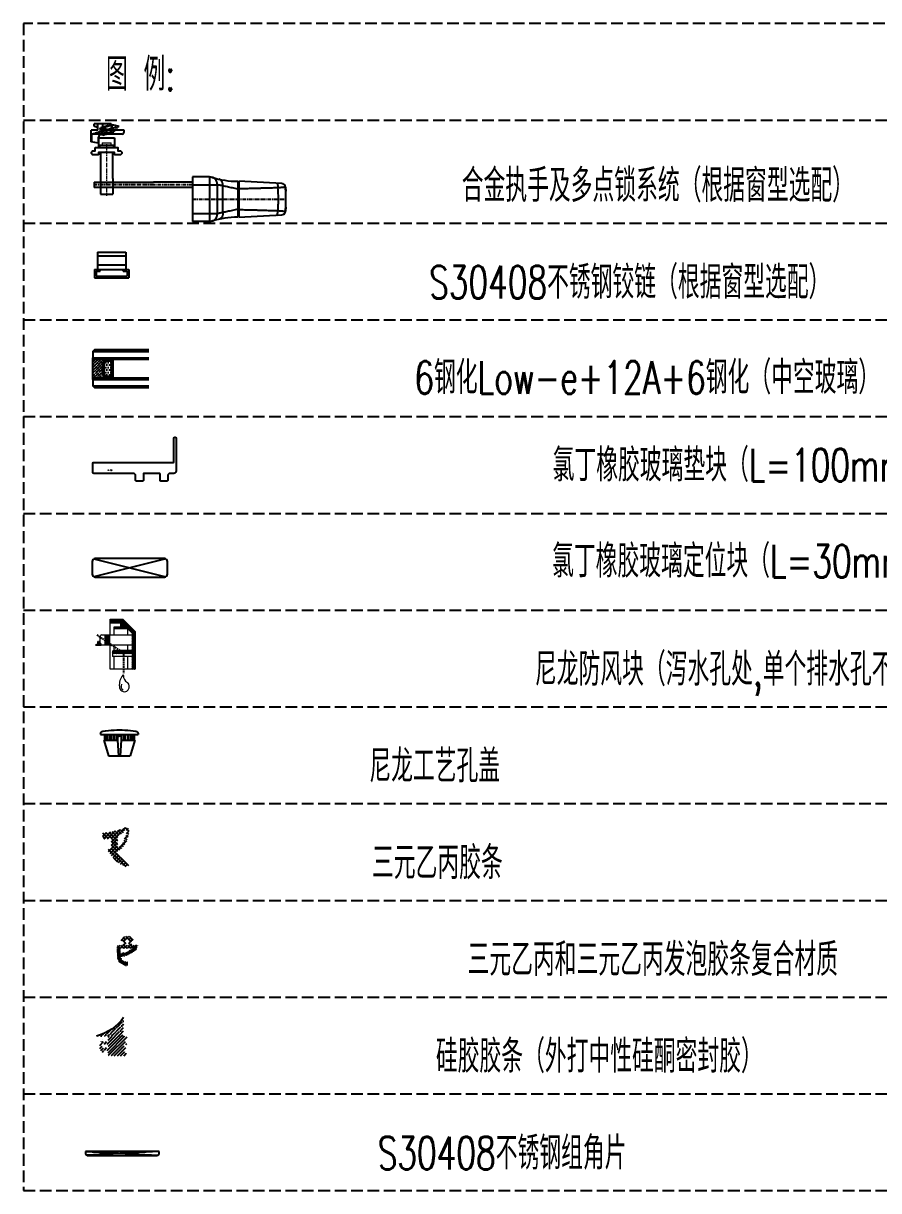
# Model space of a CAD drawing. Extents: x -202236 to 1002404, y -663931 to 1550022.
# Drawn here: x 22744 to 23292, y -356578 to -355830 of the extents above; entities that cross this region are included whole.
import ezdxf
from ezdxf.enums import TextEntityAlignment as Align

# ---------------------------------------------------------------- set-up
doc = ezdxf.new("R2010")
doc.units = 0
for name, pattern in [('CENTER', [2, 1.25, -0.25, 0.25, -0.25]), ('CENTERX2', [4, 2.5, -0.5, 0.5, -0.5]), ('DASHED', [0.75, 0.5, -0.25]), ('ZN-DASH', [0.35, 0.25, -0.1])]:
    doc.linetypes.add(name, pattern=pattern)
for name, color, linetype in [('!ZN1-填充-8', 8, 'Continuous'), ('!ZN1-文字-7', 7, 'Continuous'), ('!ZN3-玻璃幕墙-4', 4, 'Continuous'), ('!ZN4-辅助材料-1', 1, 'Continuous'), ('!ZN4-配件-11', 11, 'Continuous'), ('!ZN5-铝材断面-6', 6, 'Continuous'), ('!ZN6-虚线-8', 8, 'ZN-DASH'), ('00-识别图层', 40, 'Continuous'), ('4玻璃幕墙', 4, 'Continuous')]:
    doc.layers.add(name, color=color, linetype=linetype)
doc.styles.add('ZN-字体1', font='romans.shx', dxfattribs={"width": 0.7, "bigfont": 'chinese.shx'})
doc.styles.add('ZNTextStyle', font='ROMANS.shx', dxfattribs={"width": 0.7, "bigfont": 'CHINESE.shx'})
doc.styles.add('ZY-STYLE', font='ROMANS.shx', dxfattribs={"width": 0.7, "bigfont": 'CHINESE.shx'})
pattern_1 = [(0, (-4935.80639333715, 41.82189671577112), (0, 0.5), [0.25, -0.25]), (0, (-4935.55639333715, 42.07189671577112), (0, 0.5), [0.25, -0.25])]

# ---------------------------------------------------------------- blocks, each defined once
blk = doc.blocks.new('65-5mm室内胶条')
at = {"layer": '!ZN1-填充-8'}
h = blk.add_hatch(dxfattribs=at)
h.set_pattern_fill('ANSI37', color=256, scale=0.5000000000000001)
h.set_pattern_definition([(45, (-6393.475673027748, -1761.449987596717), (-0.5612660075668222, 0.5612660075668222), []), (135, (-6393.475673027748, -1761.449987596717), (-0.5612660075668222, -0.5612660075668221), [])])
edge = h.paths.add_edge_path(flags=16)
edge.add_arc((5.081628450712742, 3.307962533963973), 8.362282285832832, 224.0734559405395, 262.2377061684603, ccw=False)
edge.add_arc((-0.7107071640512004, -2.300000000005639), 0.2999999999998539, 90.00000000026063, 224.0734559405696, ccw=False)
edge.add_line((-0.7107071640530194, -2.000000000005684), (1.868625860803149, -1.999999999991815))
edge.add_arc((1.868625860806787, -2.999999999992497), 1.000000000000682, 26.839614427978177, 90.0000000003127, ccw=False)
edge.add_arc((7.388006326327741, -0.207168792415132), 5.18574707510604, 206.8396144279639, 230.0942578470003)
edge.add_arc((4.006214457553142, -4.581360880791181), 0.3999999999999392, -97.76229383150809, 82.09713512201643, ccw=False)
edge = h.paths.add_edge_path()
edge.add_arc((-2.14191207033582, -3.410605131648481e-12), 1.000000000000799, 90.00000000002606, 129.9675299521689)
edge.add_line((-2.784265452361069, 0.7664085937658456), (-4.792638039540179, -0.9168774944009783))
edge.add_arc((0.6673657076753443, -7.43135054142931), 8.500000000004242, 129.9675299521913, 163.0449318560399)
edge.add_arc((-6.994249388379103, -5.095528073656169), 0.4902301855189526, 163.0449318560678, 340.9663611710488)
edge.add_arc((3.33857921894014, -12.88030436248778), 12.47173532200544, 122.4694199432594, 142.3110458517866, ccw=False)
edge.add_arc((-2.875809185065009, -2.357200582159521), 0.4810561402983159, -4.960003276304974, 180.1159940275152, ccw=False)
edge.add_arc((4.464174182849092, 3.367740457680156), 8.962282285832043, 220.0474962564144, 270.6383036473541)
edge.add_arc((4.556218236946734, -4.894029114444493), 0.699999999999617, 270.6383036472972, 381.6685541074518)
edge.add_arc((30.45574125796338, 5.396180866512168), 27.16886639546712, 186.0664685548143, 201.6685541074213, ccw=False)
edge.add_arc((3.143389060129266, 2.50360017474577), 0.2963999999833504, 4.124246134805743, 90.00000000281294)
edge.add_line((3.143389060114714, 2.800000174729121), (1.875149859022713, 2.675008348054689))
edge.add_arc((1.924189969104191, 2.17741909213828), 0.5000000000004066, 95.62863170721909, 189.9999944518486)
edge.add_line((1.431786084191117, 2.090595050985939), (1.738330477008276, 0.3520944246947693))
edge.add_arc((1.442888146060795, 0.3000000000024556), 0.2999999999995062, -90.00000000008691, 9.999994452049918, ccw=False)
edge.add_line((1.442888146060795, 2.955857780762017e-12), (-1.249999917436071, -3.637978807091713e-12))
edge.add_arc((-1.249999917450623, 0.4939999999796783), 0.4939999999833162, 192.0035920395917, 270.0000000017405, ccw=False)
edge.add_line((-1.733198392159466, 0.3912613313950715), (-1.812123027204507, 0.7624010774234193))
edge.add_arc((-2.105561445849162, 0.6999999999970896), 0.3000000000001819, 12.00538320519275, 90)
edge.add_line((-2.105561445849162, 0.9999999999972715), (-2.14191207033582, 0.9999999999972715))
blk = doc.blocks.new('65-5mm室外胶条')
at = {"layer": '!ZN1-填充-8'}
h = blk.add_hatch(dxfattribs=at)
h.set_pattern_fill('橡胶', color=256, scale=0.2)
h.set_pattern_definition([(45, (0.1699064, 0.1434314), (-0.5000000133031198, 0.5000000133031198), []), (135, (1.2830436, 0.1434314), (-0.5000000133031198, -0.5000000133031198), [0.16, -0.5471068])])
edge = h.paths.add_edge_path(flags=16)
edge.add_arc((0.2999999999774445, 1.244903771099871), 0.2999999999815373, 270.00000000256205, 360, ccw=False)
edge.add_line((0.3000000000065484, 0.9449037711206074), (-0.2999999999701686, 0.9449037711060555))
edge.add_arc((-0.2999999999701686, 1.244903771119425), 0.3000000000174623, 180.0000000001737, 269.999999988362, ccw=False)
edge.add_line((-0.5999999999876309, 1.244903771118516), (-0.6000000000167347, 2.494906576193898))
edge.add_arc((-0.3000000000283762, 2.494906576210269), 0.2999999999833562, 89.99999999704698, 180, ccw=False)
edge.add_line((-0.3000000000283762, 2.794906576193171), (0.2999999999483407, 2.794906576224093))
edge.add_arc((0.2999999999192369, 2.494906576206631), 0.3000000000174623, 0, 89.99999998853582, ccw=False)
edge.add_line((0.5999999999366992, 2.494906576206631), (0.599999999965803, 1.244903771115787))
edge = h.paths.add_edge_path()
edge.add_line((-1.080619736711014, 8.679462026698275), (-1.459290970531583, 8.113799956472349))
edge.add_arc((-1.708587638957397, 8.28068665789533), 0.2999999999999627, 216.7949909239495, 326.2004558057607, ccw=False)
edge.add_line((-1.948822760190524, 8.101000580178152), (-2.411607052195905, 8.71972987689287))
edge.add_arc((-2.571763799685868, 8.59993915841369), 0.2000000000014097, 36.79499092411503, 89.99999999986973)
edge.add_line((-2.571763799685868, 8.799939158415327), (-2.850000000002183, 8.7999391584151))
edge.add_arc((-2.850000000002183, 8.49993915841469), 0.3000000000001819, 90.00000000008686, 180)
edge.add_line((-3.150000000003274, 8.499939158415145), (-3.150000000003274, 3.100000000121554))
edge.add_arc((-2.850000000002183, 3.100000000121781), 0.3000000000004093, 180.0000000000868, 270.0000000002605)
edge.add_line((-2.850000000002183, 2.800000000121599), (-1.600000000024011, 2.800000000127739))
edge.add_arc((-1.600000000045839, 2.60000000011587), 0.2000000000118689, 6.508571459562518e-11, 89.99999999335603, ccw=False)
edge.add_line((-1.400000000034197, 2.600000000138607), (-1.399999999946886, 1.390346096985013))
edge.add_line((-1.399999999946886, 1.390346096985013), (-1.741392599866231, 1.39034609697751))
edge.add_arc((-1.685090081282397, 1.090238357734052), 0.3053434603076342, 100.6256155811006, 226.0437224401778)
edge.add_line((-1.897031798358512, 0.8704308571323054), (-0.9499977049526933, 0.1315314707389916))
edge.add_line((-0.9499977049526933, 0.1315314707389916), (0.9566865132837847, 0.1315314707899233))
edge.add_line((0.9566865132837847, 0.1315314707903781), (1.895954062249075, 0.8712675577276059))
edge.add_arc((1.695986954833643, 1.094903771154804), 0.3000000000069529, 311.8018872334709, 439.999999993456)
edge.add_line((1.748081408168218, 1.390346097058227), (1.400000000012369, 1.390346097050951))
edge.add_line((1.400000000012369, 1.390346097050951), (1.399999999968713, 2.6000000002673))
edge.add_arc((1.599999999994907, 2.60000000025093), 0.2000000000261934, 89.99999998801468, 180, ccw=False)
edge.add_line((1.600000000053114, 2.800000000277123), (2.849999999882129, 2.79999999980032))
edge.add_arc((2.849999999996726, 3.099999999800275), 0.3000000000001819, 269.9999999782005, 360)
edge.add_line((3.149999999997817, 3.09999999979982), (3.149999999997817, 8.499939158415145))
edge.add_arc((2.849999999996726, 8.49993915841469), 0.3000000000004093, 8.684186502267986e-11, 90)
edge.add_line((2.849999999996726, 8.799939158415327), (2.621763799606924, 8.7999391584151))
edge.add_arc((2.621763799606924, 8.59993915841369), 0.200000000001306, 90.00000000013027, 143.205009075885)
edge.add_line((2.46160705211696, 8.719729876893325), (1.998812562627791, 8.100986946436251))
edge.add_arc((1.758577441392845, 8.280673024153657), 0.299999999999891, 213.8066456126122, 323.2050090760505, ccw=False)
edge.add_line((1.509301459342169, 8.113755425402815), (1.129465890520805, 8.68100468578291))
edge.add_arc((0.8892307692767645, 8.501318608078236), 0.3000000000000272, 36.79499092085774, 143.2050090760157)
edge.add_line((0.6489956480418186, 8.681004685795415), (0.2731323304906255, 8.119687615039538))
edge.add_arc((0.02385634844904416, 8.286605213803341), 0.2999999999996545, 213.7995442002372, 326.1933543844008, ccw=False)
edge.add_line((-0.2254403199585795, 8.119718512354666), (-0.6001494942411227, 8.67946202672465))
edge.add_arc((-0.8403846154651546, 8.499775948994284), 0.300000000000276, 36.79499092705881, 143.2050090791423)
h = blk.add_hatch(dxfattribs=at)
h.set_pattern_fill('ANSI36', color=8, scale=0.5)
h.set_pattern_definition([(45, (-6393.575673027735, -1724.643987596787), (0.4209495056751167, 1.543481520808761), [1.984375, -0.396875, 0, -0.396875])])
edge = h.paths.add_edge_path()
edge.add_arc((18.23308460101725, -4.864716331529053), 15.57031674886069, 125.5716709505147, 165.2481607345607)
edge.add_line((3.176000285971895, -0.9000000000060027), (3.149999999998727, 7.799999999978809))
edge.add_line((3.149999999997817, 7.799999999978809), (9.175506342883637, 7.799999999981992))
at = {"layer": '!ZN4-辅助材料-1'}
blk.add_arc((18.23308460101362, -4.864716331528143), 15.57031674885836, 125.5716709504993, 165.2481607345746, dxfattribs=at)
blk = doc.blocks.new('65-垫块01')
at = {"layer": '!ZN4-辅助材料-1', "ltscale": 30}
blk.add_lwpolyline([(53.3226497308533, -2.499999999989313, -0.4142135623716743), (51.8226497308533, -3.999999999982037), (49.4688458693181, -3.999999999982037, 0.414213562373095), (47.9688458693181, -5.499999999982037), (47.96884586931992, -8.49999999998272, -0.4142135623732282), (47.46884586931992, -8.999999999982947), (43.4688458693181, -8.999999999982947, -0.414213562373095), (42.9688458693181, -8.499999999982947), (42.9688458693181, -4.499999999982037, 0.414213562373095), (42.4688458693181, -3.999999999982265), (32.81412318917864, -3.999999999982037, 0.414213562373095), (32.31412318917864, -4.499999999982037), (32.31412318917864, -8.499999999982947, -0.414213562373095), (31.81412318917864, -8.999999999982947), (27.81412318917683, -8.999999999982947, -0.4142135623732282), (27.31412318917683, -8.49999999998272), (27.31412318917864, -5.499999999982037, 0.414213562373095), (25.81412318917864, -3.999999999982265), (0.5000000000009095, -3.999999999982037, -0.414213562373095), (9.094947017729282e-13, -3.499999999982037), (9.094947017729282e-13, 2.500000000018872, -0.414213562373095), (0.5000000000009095, 3.000000000018872), (51.42264973088186, 3.000000000018872, 0.4142135623726413), (51.92264973088186, 3.50000000001819), (51.92264973090369, 18.52627874166706, -0.4142135623717631), (52.52264973090405, 19.12627874166469), (52.72264973089841, 19.12627874166469, -0.4142135623746488), (53.32264973089787, 18.5262787416616)], format="xyb", close=True, dxfattribs=at)
at = {"layer": 'Defpoints', "color": 3, "ltscale": 10, "style": 'ZY-STYLE', "text_generation_flag": 4, "width": 0.7000000000008825}
blk.add_text('65-垫块01', height=0.5000000000000001, rotation=180, dxfattribs=at).set_placement((12.23200225749133, -2.214199750864509))
blk = doc.blocks.new('*U186')
at = {"layer": '!ZN1-填充-8'}
h = blk.add_hatch(dxfattribs=at)
h.set_pattern_fill('ANSI36', color=256, scale=0.4, angle=180, style=0)
h.set_pattern_definition([(225, (2798.916650913547, 1209.58924431187), (-0.6735192090801873, -2.469570433294018), [3.175, -0.635, 0, -0.635])])
h.paths.add_polyline_path([(1.029468876367901e-06, 5.00000102652325), (1.029468876367901e-06, 19.00000102652371), (1.000001029469331, 18.00000102652325), (8.000001029467967, 18.00000102652325), (8.000001029467967, 17.75000102652325), (6.000001029467968, 15.75000102652325), (6.000001029467968, 8.250001026523705), (8.000001029467967, 6.250001026523705), (8.000001029467967, 6.000001026523705), (1.000001029469331, 6.000001026523705)])
h = blk.add_hatch(dxfattribs=at)
h.set_pattern_fill('DOTS', color=8, angle=-1.272221872585407e-14, style=0)
h.set_pattern_definition([(0, (0, 0), (0.7937500000000003, 1.5875), [0, -1.5875])])
h.paths.add_polyline_path([(7.000002463928468, 15.33578673215879), (7.000002463928468, 8.664213388665985), (8.414218516944402, 7.24999733565005), (11.80000246392865, 7.24999733565005), (11.80000246392865, 16.74999733565005), (8.41421306741995, 16.74999733565005)])
for points in [[(12.75000205893684, 17.99999999999977), (8.000002058936843, 17.99999999999977), (8.000002058936843, 17.74999999999977), (12.75000205893684, 17.74999999999977)], [(12.75000205893684, 6.249999999999773), (8.000002058936843, 6.249999999999773), (8.000002058936843, 5.999999999999773), (12.75000205893684, 5.999999999999773)]]:
    blk.add_hatch(color=256, dxfattribs=at).paths.add_polyline_path(points)
for p, q in [((2.058937752735801e-06, 22.99999999999977), (35.85148262308886, 22.99999999999932)), ((1.029468876367901e-06, 19.00000102946865), (35.85148159361998, 19.0000010294682)), ((1.029468876367901e-06, 4.999999091356358), (35.85148159361998, 4.999999091355908)), ((2.058937752735801e-06, 1.000000120825234), (35.85148262308886, 1.000000120824784))]:
    blk.add_line(p, q, dxfattribs=at)
at = {"layer": '!ZN3-玻璃幕墙-4'}
for points in [[(35.85148262308886, 23.99999999999932), (1.000002058937753, 23.99999999999977), (2.058937752735801e-06, 22.99999999999977), (2.058937752735801e-06, 18.99999999999977), (1.000002058937753, 17.99999999999977), (35.85148262308886, 17.99999999999932)], [(35.85148262308931, 5.999999999999322), (1.000002058937298, 5.999999999999773), (2.058936843241099e-06, 4.999999999999773), (2.058935933746397e-06, 0.9999999999997726), (1.000002058935479, 0), (35.85148262308931, 1.141235606833394e-12)]]:
    blk.add_lwpolyline(points, dxfattribs=at)
at = {"layer": '!ZN4-辅助材料-1'}
for points in [[(1.029468876367901e-06, 5.00000102652325), (1.029468876367901e-06, 19.00000102652371), (1.000001029469331, 18.00000102652325), (8.000001029467967, 18.00000102652325), (8.000001029467967, 17.75000102652325), (6.000001029467968, 15.75000102652325), (6.000001029467968, 8.250001026523705), (6.000001029467968, 8.250001026523705), (8.000001029467967, 6.250001026523705), (8.000001029467967, 6.000001026523705), (1.000001029469331, 6.000001026523705), (1.029468876367901e-06, 5.00000102652325)], [(6.000002058936389, 15.74999993958727), (6.000002058936389, 8.250000060412503), (8.000002058936388, 6.250000060412503), (13.00000205893639, 6.250000060412503), (13.00000205893639, 17.7500000604125), (8.000002058936388, 17.7500000604125)], [(7.000002463928468, 15.33578673215879), (7.000002463928468, 8.664213388665985), (8.414218516944402, 7.24999733565005), (11.80000246392865, 7.24999733565005), (11.80000246392865, 16.74999733565005), (8.41421306741995, 16.74999733565005)], [(12.75000205893684, 17.99999999999977), (8.000002058936843, 17.99999999999977), (8.000002058936843, 17.74999999999977), (12.75000205893684, 17.74999999999977)], [(12.75000205893684, 6.249999999999773), (8.000002058936843, 6.249999999999773), (8.000002058936843, 5.999999999999773), (12.75000205893684, 5.999999999999773)]]:
    blk.add_lwpolyline(points, close=True, dxfattribs=at)
blk.add_lwpolyline([(12.40000141310247, 17.74999853286067), (12.40000141310247, 17.65000006041237), (8.041421829159844, 17.65000006041237), (6.099997854370941, 15.70857608562369), (6.099997854370941, 8.291423709387573), (8.041423030897931, 6.349998532860582), (12.40000205893648, 6.349998532860582), (12.40000205893648, 6.250000060412503), (12.40000205893648, 6.349998532860582)], dxfattribs=at)
at = {"layer": 'Defpoints', "color": 250}
for p in [(2.058935478999047e-06, 24.00000205304696), (1.029468876367901e-06, 17.99999999999977), (1.029468876367901e-06, 5.999999999999773), (2.058935478999047e-06, 0), (6.000002058936389, 6.000001026523705)]:
    blk.add_point(p, dxfattribs=at)
blk = doc.blocks.new('bnm')
at = {"layer": '!ZN4-配件-11'}
for p, q in [((14797.09931588551, 13278.41839468529), (14787.09931588551, 13278.41839468529)), ((14787.09931588551, 13270.41839468529), (14787.09931588551, 13278.41839468529)), ((14797.09931588551, 13278.41839468529), (14813.89931588556, 13278.41839468529)), ((14818.59931588551, 13269.91839668554), (14818.59931588551, 13278.91839668554)), ((14818.59931588551, 13269.91482620899), (14818.59931588551, 13278.91482620899)), ((14818.59931588551, 13270.66839668554), (14818.59931588551, 13278.16839668554)), ((14797.09931588551, 13270.41839468529), (14787.09931588551, 13270.41839468529)), ((14813.89931588556, 13270.41839468529), (14797.09931588551, 13270.41839468529))]:
    blk.add_line(p, q, dxfattribs=at)
at = {"layer": '!ZN4-配件-11', "linetype": 'ByBlock'}
for p, q in [((14818.59931588551, 13278.91482620899), (14817.09931588551, 13278.91482620899)), ((14818.59931588551, 13269.91482620899), (14817.09931588575, 13269.91482620876))]:
    blk.add_line(p, q, dxfattribs=at)
at = {"layer": '!ZN4-配件-11', "linetype": 'Continuous', "lineweight": 15}
for p, q in [((14818.59931588551, 13277.3183946852), (14820.09931588551, 13277.3183946852)), ((14820.09931588551, 13271.51839468527), (14820.09931588551, 13277.3183946852)), ((14820.09931588551, 13271.51839468527), (14818.59931588551, 13271.51839468527))]:
    blk.add_line(p, q, dxfattribs=at)
at = {"layer": '!ZN4-配件-11', "linetype": 'CENTERX2', "lineweight": 0}
blk.add_line((14819.09931588551, 13274.41839468529), (14786.09931588551, 13274.41839468529), dxfattribs=at)
at = {"layer": '!ZN4-配件-11'}
blk.add_lwpolyline([(14813.97505181684, 13274.84265876297, -0.4142135623731117), (14813.97505181684, 13273.99413062554), (14813.89931588556, 13273.91839468529), (14813.89931588556, 13269.26839468539), (14812.59931588551, 13269.26839468539, 0.4142135623731505), (14812.29931588547, 13268.96839468534), (14812.29931588547, 13265.46839468534), (14813.09931588551, 13264.66839468529), (14813.99931588542, 13264.66839468529), (14814.79931588547, 13265.46839468534), (14814.79931588547, 13267.16839468529), (14816.79931588547, 13267.16839468529, 0.414213562373095), (14817.09931588551, 13267.46839468534), (14817.09931588551, 13281.36839468536, 0.4142135623731505), (14816.79931588547, 13281.66839468529), (14814.79931588547, 13281.66839468529), (14814.79931588547, 13283.36839468536), (14813.99931588542, 13284.16839468529), (14813.09931588551, 13284.16839468529), (14812.29931588547, 13283.36839468536), (14812.29931588547, 13279.86839468536, 0.4142135623731504), (14812.59931588551, 13279.56839468532), (14813.89931588556, 13279.56839468532), (14813.89931588556, 13274.91839468529)], format="xyb", close=True, dxfattribs=at)
blk = doc.blocks.new('65-平开窗执手示意')
at = {"layer": '!ZN4-配件-11', "color": 1, "linetype": 'CENTER', "ltscale": 2}
for p, q in [((9.25, -3.637978807091713e-12), (9.25, 59.90668291842667)), ((0, -3.637978807091713e-12), (0, -25.00000000000387)), ((0, -25.00000000000387), (0, -63.00000000000387))]:
    blk.add_line(p, q, dxfattribs=at)
at = {"layer": '!ZN4-配件-11', "color": 1, "linetype": 'Continuous'}
for p, q in [((-0.8069907370008877, 57.23425698969731), (-2.25, 29.700000000008)), ((1.494066012397525, 59.59579901781035), (1.494061656798294, 59.59579660559757)), ((1.494076310496894, 59.59579981991192), (1.494066012397525, 59.59579901781035)), ((1.495518710195029, 59.59591254661427), (1.495516218397825, 59.59591235249172)), ((17.04998735329718, 59.59195080739664), (17.00592224819411, 59.59579993210718)), ((17.00593645329354, 59.59579673461485), (17.00592224939464, 59.59579993199077)), ((20.75, 29.700000000008), (19.30698868759646, 57.23429609299274)), ((-2.25, 29.700000000008), (20.75, 29.700000000008)), ((-2.25, 29), (20.75, 29)), ((18.5, 16), (0, 16)), ((0, 0), (0, 16)), ((17.76915258359804, 19.4549150281), (0.7308474163983192, 19.4549150281)), ((18.5, 0), (18.5, 16)), ((-5, 11), (23.5, 11)), ((-5, 11), (-5, 0)), ((23.5, 11), (23.5, 0)), ((-5, 0), (23.5, 0)), ((-1.75, -3.637978807091713e-12), (-1.75, -25.00000000000387)), ((1.75, -3.637978807091713e-12), (1.75, -25.00000000000387)), ((-1.75, -63.00000000000387), (1.75, -63.00000000000387))]:
    blk.add_line(p, q, dxfattribs=at)
at = {"layer": '!ZN4-配件-11', "color": 1}
for p, q in [((-1.75, -63.00000000000387), (-1.75, -25.00000000000387)), ((1.75, -25.00000000000387), (1.75, -63.00000000000387)), ((-34.92943387995547, -43.81042042941249), (-34.92943387995547, -57.41042042941103)), ((-33.92943387995547, -43.81042042941249), (-34.92943387995547, -43.81042042941249)), ((-34.92943387995547, -50.91042042941285), (-39.1294338799562, -52.19448929154009)), ((-39.1294338799562, -52.19448929154009), (-39.1294338799562, -63.01042042941322)), ((-32.42943387995183, -45.31042042941249), (-32.42943387995183, -64.41042042941103)), ((-30.15775552814739, -60.01042042935865), (-30.15775552814739, -50.01042042935865)), ((-30.15775552814739, -50.01042042935865), (-23.95775552816485, -50.01042042935865)), ((-34.92943387995547, -57.41042042941103), (-39.1294338799562, -57.41042042941285)), ((-34.92943387995183, -60.61042042941176), (-39.1294338799562, -60.61042042941358)), ((-37.6294338799562, -63.01042042941322), (-39.1294338799562, -63.01042042941322)), ((-37.6294338799562, -63.01042042941322), (-37.42943387995547, -60.61042042941176)), ((-36.42943387995183, -60.61042042941176), (-37.6294338799562, -63.01042042941322)), ((-34.92943387995547, -60.61042042941176), (-34.92943387995547, -64.81042042941249)), ((-27.4405379912132, -64.81042042941249), (-34.92943387995547, -64.81042042941249)), ((-27.37000719892967, -64.41042042941285), (-32.42943387995183, -64.41042042941103)), ((-26.6294338799562, -60.21042042941212), (-30.42943387995183, -60.21042042941212)), ((-23.95775552816485, -60.01042042935865), (-30.15775552814739, -60.01042042935865)), ((-26.6294338799562, -60.21042042941212), (-27.4405379912132, -64.81042042941249))]:
    blk.add_line(p, q, dxfattribs=at)
at = {"layer": '!ZN4-配件-11', "color": 1, "linetype": 'DASHED'}
for p, q in [((-38.72019576986349, -52.06937264526118), (-37.59544049814212, -47.19752232133601)), ((-33.93867199004671, -50.60751412164632), (-38.72019576986349, -52.06937264526118)), ((-36.6239277837376, -58.92595627671676), (-38.72019576986349, -52.06937264526118)), ((-35.99958955339389, -59.25792280233713), (-38.49524471551558, -51.09500258047433)), ((-33.93867199004671, -50.60751412164814), (-37.59544049814212, -47.19752232133601)), ((-32.17437052954483, -58.08843598344561), (-34.67002569166652, -49.92551576158462)), ((-31.84240400392446, -57.4640977531019), (-33.93867199004671, -50.60751412164814)), ((-31.84240400392446, -57.4640977531019), (-36.6239277837376, -58.92595627671676)), ((-35.99958955339389, -59.25792280233713), (-36.6239277837376, -58.92595627671676)), ((-36.35347719075071, -55.70619596315942), (-35.32972215515474, -54.6083530962535)), ((-33.86708482524773, -54.9460295308802), (-36.35347719075071, -55.70619596315942)), ((-35.38865056516806, -58.86200165783725), (-36.35347719075071, -55.70619596315942)), ((-32.17437052954483, -58.08843598344561), (-35.99958955339389, -59.25792280233713)), ((-35.57031458080019, -59.12668027243149), (-35.38865056516806, -58.86200165783725)), ((-32.90225819966145, -58.10183522555803), (-35.38865056516806, -58.86200165783725)), ((-33.86708482524773, -54.9460295308802), (-35.32972215515474, -54.6083530962535)), ((-34.14545438241475, -58.48191844169764), (-35.1102810079974, -55.32611274701981)), ((-32.90225819966145, -58.10183522555803), (-33.86708482524773, -54.9460295308802)), ((-32.60364550213853, -58.21967851334944), (-32.90225819966145, -58.10183522555803)), ((-32.17437052954483, -58.08843598344561), (-31.84240400392446, -57.4640977531019))]:
    blk.add_line(p, q, dxfattribs=at)
at = {"layer": '!ZN4-配件-11', "color": 1, "linetype": 'CENTER'}
for p, q in [((-33.63913895600126, -60.13800157995888), (-37.66991916629559, -46.95391357458743)), ((-36.32943387995329, -51.33844338345648), (-32.21063715709897, -64.81042042941249))]:
    blk.add_line(p, q, dxfattribs=at)
at = {"layer": '!ZN4-配件-11', "color": 1, "linetype": 'Continuous'}
for centre, radius, start, end in [((1.68958310099697, 57.10341710029388), 2.5000000014, 94.48577092792159, 177.0000000279631), ((16.81667589099379, 57.1095617880892), 2.4934281162, 2.86650199345083, 85.64684819217263), ((16.8105690723969, 57.10360664760447), 2.499838118, 58.88155393825474, 59.5596061707032), ((16.81208460679773, 57.10508421700433), 2.4982473507, 55.35118361264725, 59.55874202816439), ((16.82689910419867, 57.11952798650236), 2.482697463, 28.50469083765803, 59.550217022931), ((16.8105690723969, 57.10360664760447), 2.499838118, 28.51407998568877, 46.52474753563006), ((16.81208460679773, 57.10508421700433), 2.4982473507, 28.51321584329568, 46.41881013633466), ((-57.53409090910282, 29), 55.2840909091, 342.6272908375645, 0), ((76.03409090909554, 29), 55.2840909091, 180, 197.3727091624355), ((0, 11), 5, 90, 180), ((18.5, 11), 5, 0, 90)]:
    blk.add_arc(centre, radius, start, end, dxfattribs=at)
at = {"layer": '!ZN4-配件-11', "color": 1}
for centre, radius, start, end in [((-33.92943387995183, -45.31042042941249), 1.5, 0, 90), ((-30.42943387995183, -58.21042042941212), 2, 180, 270)]:
    blk.add_arc(centre, radius, start, end, dxfattribs=at)
at = {"layer": '!ZN4-配件-11', "color": 1, "linetype": 'Continuous'}
for points, knots in [([(17.00592457219318, 59.59571965940631), (15.2843213612432, 59.70386238809078), (11.83997660738532, 59.92021934999138), (6.659931918562506, 59.9202088937418), (3.215632586070569, 59.70385912499842), (1.494074834496132, 59.59572142109027)], [0, 0, 0, 0, 5.174234216149975, 10.35188965975427, 15.52598713477572, 15.52598713477572, 15.52598713477572, 15.52598713477572]), ([(-0.9756994365015998, 54.01510323409093), (-0.9434766315971501, 54.07022211257936), (-0.8531620733047021, 54.22471012742244), (-0.5134008511668071, 54.34596574017996), (-0.06042972978320904, 54.49480037993271), (0.544818484740972, 54.61420877716955), (1.237936705452739, 54.71643751678857), (1.729950538705452, 54.75556114851133), (1.983537836495088, 54.7757257361045)], [0, 0, 0, 0, 0.1874934485015111, 0.5255094345036604, 1.019851949450822, 1.644936914575526, 2.361989945992308, 3.124638030708812, 3.124638030708812, 3.124638030708812, 3.124638030708812]), ([(-0.4609016821050318, 58.38824809761354), (-0.3973477120744064, 58.48698080249233), (-0.2982309238796006, 58.6409612476964), (-0.1752728601713898, 58.77634727058103), (-0.131155861003208, 58.82492338571683)], [0, 0, 0, 0, 0.351352771835449, 0.5479588176108912, 0.5479588176108912, 0.5479588176108912, 0.5479588176108912]), ([(-0.08029367570270551, 58.87717636441448), (-0.03727873740717769, 58.91856154234483), (0.1134529708506307, 59.06358229135731), (0.2892070002053515, 59.17797376127783), (0.4148053667959175, 59.25972085879403)], [0, 0, 0, 0, 0.1788409284671787, 0.6266892322826436, 0.6266892322826436, 0.6266892322826436, 0.6266892322826436]), ([(-0.0433059890056029, 58.90550666828858), (-0.01053440858231625, 58.93617810684009), (0.09383577366679674, 59.03385980505482), (0.2099841922899941, 59.11744355217888), (0.2896627383961459, 59.17478252871297)], [0, 0, 0, 0, 0.1345668878988181, 0.428565556983618, 0.428565556983618, 0.428565556983618, 0.428565556983618]), ([(1.494054314294772, 59.59575906960163), (1.495915674116986, 59.59143023419529), (1.503139326989185, 59.57463068572906), (1.508518589143932, 59.53368792467154), (1.520729921438033, 59.4670733013736), (1.53381846092816, 59.37265130242668), (1.55032147255406, 59.2516158551407), (1.568887384346453, 59.10411351211587), (1.589757065958111, 58.93091691276277), (1.612610537500586, 58.73265806428026), (1.637331387792074, 58.51013456377768), (1.663739585026633, 58.264218605731), (1.691676608381385, 57.9958837938284), (1.720977250741271, 57.70619048524168), (1.751476360564993, 57.39628551882561), (1.783005768171279, 57.06739528296384), (1.815394690973335, 56.72082282261908), (1.848468137621239, 56.3579397742833), (1.882050876862195, 55.98018606516052), (1.915935944947705, 55.58905253867488), (1.950014212707174, 55.18609628238119), (1.972270876263792, 54.91364728205008), (1.983537655200053, 54.77572801810675)], [0, 0, 0, 0, 0.01410396933273032, 0.05473534869121723, 0.1225901074097064, 0.2179377879688226, 0.3403472884673067, 0.489194161405982, 0.6638793049165379, 0.863711827397197, 1.087900838519976, 1.335557006709899, 1.605699258936136, 1.89725533090054, 2.20906977227427, 2.539904596078782, 2.888448572318709, 3.253316685680948, 3.633064997317338, 4.026178190890009, 4.431111649355819, 4.846247559446867, 4.846247559446867, 4.846247559446867, 4.846247559446867]), ([(16.51646283509763, 54.77572430710643), (14.90373610375536, 54.87785531935151), (11.67664613633679, 55.08222098069018), (6.823359001638892, 55.08221634654547), (3.596266761967854, 54.87785475747296), (1.983537836895266, 54.77572571331621)], [0, 0, 0, 0, 4.847153799310484, 9.699226218711328, 14.5463863756488, 14.5463863756488, 14.5463863756488, 14.5463863756488]), ([(1.983537836895266, 54.77572571331621), (1.992710154314409, 54.30892903564018), (2.011947574479564, 53.32990013659219), (2.036602345382562, 51.7891278180723), (2.078485056037607, 50.1006331624485), (2.130253153503872, 48.25280870718052), (2.193911361333448, 46.23438809872823), (2.265481179783819, 44.03378086041994), (2.340248687607527, 41.63604074361137), (2.410536629337003, 39.02029013569336), (2.481339046731591, 36.16015555604463), (2.557648692803923, 33.02609419618602), (2.62264690129814, 30.84247615109416), (2.656654177997552, 29.700000000008)], [0, 0, 0, 0, 1.400660385372279, 2.93765371658175, 4.622882287467592, 6.467656515742731, 8.483301889967734, 10.68114444767498, 13.0729731959978, 15.68000508069996, 18.53120909822043, 21.65601191640183, 25.08495154246384, 25.08495154246384, 25.08495154246384, 25.08495154246384]), ([(15.84331158639543, 29.700000000008), (15.87843592796708, 30.88246893343967), (15.94514423741202, 33.12821931595317), (16.02282930252113, 36.33264275945476), (16.09455517247261, 39.22122865568599), (16.16556172355195, 41.83496701292097), (16.24027975711215, 44.21040823807925), (16.3106733808163, 46.37675587134072), (16.37279115578713, 48.35550521290497), (16.42315614350809, 50.16413731276043), (16.46395819835743, 51.81984329357147), (16.48823513672687, 53.34015562882632), (16.5073114869665, 54.31031658727079), (16.51646283509763, 54.77572430710643)], [0, 0, 0, 0, 3.54896411484796, 6.740208806402764, 9.61607044070821, 12.21739824424602, 14.5842961108512, 16.74590654764884, 18.71987568245545, 20.52345796468032, 22.1739055699642, 23.68845794939093, 25.08495095926804, 25.08495095926804, 25.08495095926804, 25.08495095926804]), ([(16.5164630158979, 54.7757265863147), (16.52772957283742, 54.91364509510095), (16.54998579958192, 55.18609262440805), (16.58406340744114, 55.58904674450969), (16.61794783033838, 55.98017828241791), (16.6515299426901, 56.35793017662581), (16.68460278600105, 56.72081160876769), (16.71699113330396, 57.06738267320543), (16.74851999779639, 57.39627175434362), (16.77901860042766, 57.70617582610794), (16.80831877578021, 57.99586851696586), (16.83625537566695, 58.26420300305108), (16.86266319574497, 58.51011893953182), (16.88738372131775, 58.73264273427412), (16.91023691435112, 58.93090219748774), (16.93110639721272, 59.10409974876893), (16.94967210033792, 59.25160334593602), (16.96617516028346, 59.37264041034723), (16.97926332234783, 59.4670644291582), (16.99147552029899, 59.53368096897248), (16.99685347275226, 59.57462727403254), (17.00407948628708, 59.59142837163745), (17.00594180829648, 59.59575842911363)], [0, 0, 0, 0, 0.41513359791719, 0.8200648634038643, 1.213176009663571, 1.592922451015645, 1.957788892155933, 2.306331418067352, 2.637165034251715, 2.948978529787864, 3.240533935197501, 3.510675814990633, 3.758331918527514, 3.982521181288615, 4.18235428807314, 4.357040327911548, 4.505888496930585, 4.628299423601473, 4.723649307331875, 4.791506028148616, 4.832139853252889, 4.846248283320634, 4.846248283320634, 4.846248283320634, 4.846248283320634]), ([(19.47569950289471, 54.01510196461095), (19.44341802960116, 54.06937801203094), (19.35243149994494, 54.22235706459833), (19.01328922225366, 54.34196729337782), (18.56037955851207, 54.49063298353212), (17.95511707250262, 54.61048329350524), (17.26201204863901, 54.71403185723102), (16.77001328291954, 54.75474511581342), (16.5164630158979, 54.7757265863147)], [0, 0, 0, 0, 0.1855161239372488, 0.5228840753212136, 1.017170811680303, 1.642472736441083, 2.359787513600317, 3.122532317136778, 3.122532317136778, 3.122532317136778, 3.122532317136778])]:
    blk.add_open_spline(points, degree=3, knots=knots, dxfattribs=at)
for points in [[(-0.7042487964063184, 57.8242854812961), (-0.6653224584370037, 57.92800819652257), (-0.6263961204676889, 58.03173091177814), (-0.5874697825056501, 58.13545362700461)], [(-0.5087469632053399, 58.30409111830159), (-0.4963245157705387, 58.32615702526164), (-0.4839020683357376, 58.34822293225079), (-0.4714796209009364, 58.37028883921084)], [(-0.5075049709048471, 58.29731127351624), (-0.4987734007008839, 58.31298266016165), (-0.4900418305041967, 58.32865404683616), (-0.4813102603002335, 58.34432543351068)], [(-0.5073457607068121, 58.29665532780564), (-0.4990030988337821, 58.31164497424834), (-0.4906604369680281, 58.32663462066193), (-0.482317775102274, 58.34162426710463)], [(-0.4813102603002335, 58.34432543351068), (-0.4602195442348602, 58.37922170859747), (-0.439128828169487, 58.41411798371337), (-0.4180381121041137, 58.44901425880016)], [(-0.4714796209009364, 58.37028883921084), (-0.4679536413023015, 58.37627525865901), (-0.4644276617036667, 58.38226167813627), (-0.4609016821050318, 58.38824809761354)], [(-0.1605385580041911, 58.78492611180627), (-0.121461035007087, 58.82511963063371), (-0.082383512002707, 58.86531314946114), (-0.0433059890056029, 58.90550666828858)], [(-0.157862846601347, 58.7886445948061), (-0.1208414141365211, 58.82671961336382), (-0.08381998167169513, 58.86479463195064), (-0.04679854920686921, 58.90286965050836)], [(-0.131155861003208, 58.82492338571683), (-0.1142017992387991, 58.84234104526331), (-0.09724773746711435, 58.8597587048389), (-0.08029367570270551, 58.87717636441448)], [(0.2896627383961459, 59.17478252871297), (0.3226622939982917, 59.19597563921343), (0.3556618495931616, 59.21716874971389), (0.3886614051953075, 59.23836186021435)], [(0.2966286698938347, 59.180048553706), (0.3264523109319271, 59.1991433803887), (0.3562759519627434, 59.21823820710051), (0.3860995929935598, 59.23733303381232)], [(0.3860995929935598, 59.23733303381232), (0.3980661398309167, 59.24450278782388), (0.4100326866609976, 59.25167254186454), (0.4219992334983544, 59.2588422959052)], [(0.3886614051953075, 59.23836186021435), (0.4000261223263806, 59.24516407350529), (0.4113908394647297, 59.25196628679623), (0.4227555565958028, 59.25876850011628)], [(1.494077610099339, 59.59579955049776), (2.378032930995687, 59.65328180807046), (3.261988251899311, 59.71076406564316), (4.145943572795659, 59.76824632321586)], [(14.3253650494953, 59.76972325009046), (15.21888415766443, 59.71174867616719), (16.11240326582629, 59.65377410224391), (17.00592237399542, 59.59579952829154)], [(18.66057931199612, 58.78477989910971), (18.71385627699783, 58.71984398166751), (18.76713324199955, 58.65490806422531), (18.82041020699398, 58.58997214681222)], [(18.91272924609802, 58.45628679639412), (18.92696559616161, 58.43336254139649), (18.94120194623247, 58.41043828639886), (18.95543829629605, 58.38751403140122)]]:
    blk.add_open_spline(points, degree=3, dxfattribs=at)
for points in [[(2.75, 29), (2.017828538297181, 25.53882771740064), (1.347144470295461, 22.36832096360013), (0.7308474163983192, 19.4549150281)], [(15.75, 29), (16.48217146159732, 25.53882771740064), (17.15285552969726, 22.36832096360013), (17.76915258359804, 19.4549150281)], [(0.7308474097953876, 19.4549150281), (0.3312813584998366, 19.47472159280005), (-0.07048467220010934, 19.46324713139984), (-0.4683940804025042, 19.42077534530108), (-0.6640098628995474, 19.38800411220109), (-0.8563902641035384, 19.34758993590003), (-1.228822974102513, 19.24449520689996), (-1.581667372702213, 19.11437787080104), (-1.911304974903032, 18.96064524220128), (-2.066290450802626, 18.87598797900137), (-2.214117295799952, 18.78670463580056), (-2.487112287504715, 18.59587008220115), (-2.729803649403038, 18.39108247500008), (-2.942331517802813, 18.17518942400056), (-3.124836029201106, 17.95103853870023), (-3.204894125803548, 17.836700019001), (-3.277623777503322, 17.72102729149992), (-3.343167344501126, 17.60403870460141), (-3.401667187004932, 17.48575260660073), (-3.453265665302752, 17.36618734600052), (-3.498105139602558, 17.24536127099964), (-3.536327970101411, 17.12329273000068), (-3.568076517101872, 17.00000007150084)], [(0.7308474160963669, 19.4549150281), (0.5548128541995538, 18.62277957900005), (0.3953169157975935, 17.86876696120089), (0.2581104873970617, 17.22012395660022), (0.1472747747975518, 16.69612151650108), (0.0660914835971198, 16.31239979010024), (0.01661056699958863, 16.07835185959993), (-3.201421350240707e-09, 16)], [(17.76915259019734, 19.4549150281), (18.1687186413983, 19.47472159280005), (18.57048467209825, 19.46324713139984), (18.968394080297, 19.42077534530108), (19.16400986279768, 19.38800411220109), (19.35639026399804, 19.34758993590003), (19.72882297399701, 19.24449520689996), (20.08166737260035, 19.11437787080104), (20.41130497479753, 18.96064524220128), (20.56629045079899, 18.87598797900137), (20.71411729579995, 18.78670463580056), (20.98711228739558, 18.59587008220115), (21.22980364929754, 18.39108247500008), (21.44233151769731, 18.17518942400056), (21.62483602909924, 17.95103853870023), (21.70489412569805, 17.836700019001), (21.77762377739782, 17.72102729149992), (21.84316734439926, 17.60403870460141), (21.90166718689579, 17.48575260660073), (21.95326566519725, 17.36618734600052), (21.99810513949706, 17.24536127099964), (22.03632796999591, 17.12329273000068), (22.06807651699637, 17.00000007150084)], [(17.76915258379813, 19.4549150281), (17.94518714569858, 18.62277957900005), (18.10468308409691, 17.86876696120089), (18.24188951249744, 17.22012395660022), (18.35272522519517, 16.69612151650108), (18.43390851629738, 16.31239979010024), (18.48338943289855, 16.07835185959993), (18.50000000309956, 16)]]:
    blk.add_spline(points, degree=3, dxfattribs=at)
at = {"layer": '!ZN4-配件-11', "xscale": -1}
blk.add_blockref('bnm', (14793.14156035735, -13329.42881511471), dxfattribs=at)
blk = doc.blocks.new('A$C496255BB')
at = {"layer": '!ZN1-填充-8'}
h = blk.add_hatch(dxfattribs=at)
h.set_pattern_fill('ANSI37', color=8, scale=0.15, angle=180, style=0)
h.set_pattern_definition([(45, (-16578.29601193668, -8895.12212243177), (-0.3367596045400932, 0.3367596045400932), []), (135, (-16578.29601193668, -8895.12212243177), (-0.3367596045400932, -0.3367596045400932), [])])
h.paths.add_polyline_path([(9.5, 4.499183748936048), (9.5, -7.500816251063952), (8.5, -7.500816251063952), (8.5, -2.500816251063952), (2.700000000000728, -2.500816251063952, -1), (2.700000000000728, -1.500816251063952), (8.5, -1.500816251063952), (8.5, 4.084970186562714), (7.092893218810786, 5.492076967751927), (7.092893218810786, 5.499183748936048), (2.700000000000728, 5.499183748936048), (2.700000000000728, 5.999183748936048), (4.899999999997817, 5.999183748936048), (4.900000000001455, 7.29918374893532), (1.5, 7.29918374893532), (1.5, 8.499183748936048), (5.5, 8.499183748936048)])
at = {"layer": '!ZN1-填充-8', "ltscale": 30}
h = blk.add_hatch(dxfattribs=at)
h.set_pattern_fill('不锈钢板浙院版', color=254, scale=0.5)
h.set_pattern_definition(pattern_1)
edge = h.paths.add_edge_path()
edge.add_arc((-1.399999999990541, 0.600000000007789), 0.2999999999919964, 180, 233.34433551767)
edge.add_line((-1.57910136603914, 0.3593286459278033), (-2.963761227371833, 0.359328645927917))
edge.add_arc((-3.199999999982538, 0.8000000000174339), 0.4999999999997631, 298.195239910467, 360.0000000000309)
edge.add_line((-2.699999999982538, 0.8000000000177039), (-2.699999999982538, 1.000000000029345))
edge.add_arc((-2.199999999982538, 1.000000000029488), 0.5, -2.688693712116219e-11, 180, ccw=False)
edge.add_line((-1.699999999982538, 1.000000000029345), (-1.699999999982538, 0.6000000000060624))
h = blk.add_hatch(dxfattribs=at)
h.set_pattern_fill('不锈钢板浙院版', color=254, scale=0.5)
h.set_pattern_definition(pattern_1)
h.paths.add_polyline_path([(-0.2999999999883585, 3.5), (1.5, 3.5), (1.5, 0.3000000000174623), (-0.2999999999883585, 0.3000000000174623)])
at = {"layer": '!ZN1-填充-8', "color": 254, "ltscale": 30}
blk.add_line((-3.199999999982538, 0.3000000000176897), (-1.399999999994179, 0.3000000000176897), dxfattribs=at)
at = {"layer": '!ZN4-辅助材料-1', "lineweight": 0}
for p, q in [((1.5, 8.5), (5.5, 8.5)), ((1.5, 3.5), (1.5, 8.5)), ((5.5, 8.5), (9.5, 4.5)), ((1.5, 7.299999999988358), (4.899999999994179, 7.299999999988358)), ((2.700000000011642, 3.5), (2.700000000011642, 6)), ((2.700000000011642, 6), (4.899999999994179, 6)), ((2.700000000011642, 5.5), (7.085786437615752, 5.5)), ((4.899999999994179, 6), (4.899999999994179, 7.299999999988358)), ((7.085786437615752, 5.5), (8.5, 4.085786437615752)), ((7.092893218810786, 3.5), (7.092893218810786, 5.5)), ((8.5, 4.085786437615752), (8.5, -1.5)), ((9.5, 4.5), (9.5, -7.5)), ((-1.699999999982538, 0.8000000000174623), (-1.699999999982538, 3)), ((-1.199999999982538, 3.5), (8.5, 3.5)), ((-1.199999999982538, 0.3000000000174623), (8.5, 0.3000000000174623)), ((1.5, -7.5), (1.5, 0.3000000000174623)), ((2.700000000011642, -1.5), (2.700000000011642, 0.3000000000174623)), ((7.092893218825338, -1.5), (7.092893218825338, 0.3000000000174623)), ((2.200000000011642, -2), (2.200000000011642, -3.5)), ((8.5, -3.5), (2.200000000011642, -3.5)), ((8.5, -1.5), (2.700000000011642, -1.5)), ((8.5, -2.5), (2.700000000011642, -2.5)), ((2.700000000011642, -7.5), (2.700000000011642, -3.5)), ((7.092893218825338, -7.5), (7.092893218825338, -3.5)), ((8.5, -2.5), (8.5, -7.5)), ((9.5, -7.5), (1.5, -7.5))]:
    blk.add_line(p, q, dxfattribs=at)
at = {"layer": '!ZN4-辅助材料-1', "linetype": 'ZN-DASH', "ltscale": 2}
for p, q in [((-2.83012919453904, 3.436364340595901), (5.763658778276294, -2.373137012240477)), ((5.763658778276294, -2.373137012240477), (5.763658778276294, -8.79072431428358))]:
    blk.add_line(p, q, dxfattribs=at)
at = {"layer": '!ZN4-辅助材料-1', "lineweight": 0}
for centre, radius, start, end in [((-1.199999999982538, 3), 0.5, 90, 180), ((-1.199999999982538, 0.8000000000174623), 0.5, 180, 270), ((2.700000000011642, -2), 0.5, 90, 270), ((9.300583275035024, -12.62408540060278), 4.91135420652287, 140.0494863725957, 186.0702906925054), ((5.609530868707225, -9.537651848397218), 0.09999999999999998, 350.8229547068444, 137.7215802097791), ((8.002206266159192, -9.722816276364028), 2.300188092766815, 175.7811619451595, 243.5576802541831), ((6.10260526323691, -13.05838140251581), 1.687982922429658, 182.8888578461701, 295.6986933725421), ((6.495038104010746, -12.93459968746174), 1.560826068706444, 155.4041278256913, 236.1311261350358), ((5.553587632020935, -13.03075436549261), 2.009787606099533, 309.5964939921428, 21.78905564991911), ((6.491232726490125, -12.6559308252763), 0.9999999999999998, 21.78905564991911, 60.87559656127637)]:
    blk.add_arc(centre, radius, start, end, dxfattribs=at)
blk = doc.blocks.new('A$C72F613A2')
at = {"layer": '!ZN1-填充-8'}
h = blk.add_hatch(dxfattribs=at)
h.set_pattern_fill('ACAD_ISO02W100', color=256, angle=-1.272221872585407e-14, style=0)
h.set_pattern_definition([(360, (-2634.245049163704, 6795.541514230942), (8.326672684688674e-17, 0.375), [0.9, -0.225])])
edge = h.paths.add_edge_path()
edge.add_line((0.2869694102528229, -0.3457833531574579), (0.4778125211614679, -0.1549402422479034))
edge.add_arc((0.8313659117561656, -0.5084936328412368), 0.5000000000013707, 89.99999999997402, 135.0000000000737, ccw=False)
edge.add_line((0.8313659117561656, -0.008493632840327336), (4.749997549392447, -0.00849363282941427))
edge.add_line((4.749997549392447, -0.0084936328294134), (4.749997572196662, -1.808493632869613))
edge.add_line((4.749997572196662, -1.808493632869613), (0.5999999999989996, -1.808493632869612))
edge.add_line((0.5999999999989996, -1.808493632869613), (0.5999999999994546, -0.3457833531565484))
edge.add_line((0.5999999999994543, -0.3457833531565484), (0.2869694102525955, -0.3457833531574578))
edge = h.paths.add_edge_path()
edge.add_arc((-0.83137562292859, -0.508493632821228), 0.4999999999806124, 44.99999999987102, 89.8554909082896, ccw=False)
edge.add_line((-0.4778222323479895, -0.1549402422424464), (-0.2869791214322959, -0.345783353157458))
edge.add_line((-0.2869791214325232, -0.3457833531574579), (-0.6000000000003638, -0.3457833531574578))
edge.add_line((-0.6000000000003638, -0.3457833531574579), (-0.5999847512009641, -1.808493632869613))
edge.add_line((-0.5999847512007364, -1.808493632869613), (-4.749959619277433, -1.808493632869612))
edge.add_line((-4.749959619277433, -1.808493632869613), (-4.749974868076833, -0.008491459035212756))
edge.add_line((-4.749974868077061, -0.008491459035212756), (-0.8301145445409475, -0.00849522316184535))
at = {"layer": '!ZN4-辅助材料-1'}
for p, q in [((-6.000004855609404, 0.3000819607123049), (-6.000004855609404, -0.0084936328294134)), ((5.978248679391072, 0.3000819607123049), (5.978248679391072, -0.0084936328294134)), ((5.978248679391072, -0.0084936328294134), (-6.000004855609404, -0.0084936328294134)), ((-0.6000048556061301, -1.808493632869613), (-5.000004855606221, -1.808493632869613)), ((-5.000004855606221, -1.808493632869613), (-3.500004855605766, -6.808493632869613)), ((-4.75000002280467, -0.0084936328294134), (-4.750004855606221, -1.808493632869613)), ((-0.6000000000003638, -0.3457833531574579), (-0.6000048556061301, -1.808493632869613)), ((-0.6000048556061301, -1.808493632869613), (-0.3000048556059483, -6.808493632869613)), ((-0.286979121432978, -0.3457833531574579), (-0.6000000000003638, -0.3457833531574579)), ((0.5999999999994543, -0.3457833531574579), (0.2869694102514586, -0.3457833531574579)), ((0.599995144393688, -1.808493632869613), (0.2999951443944155, -6.808493632869613)), ((0.5999999999994543, -0.3457833531574579), (0.599995144393688, -1.808493632869613)), ((4.999995144393779, -1.808493632869613), (0.599995144393688, -1.808493632869613)), ((4.999995144393779, -1.808493632869613), (3.499995144394234, -6.808493632869613)), ((4.74999997719533, -0.0084936328294134), (4.749995144393779, -1.808493632869613)), ((3.499995144394234, -6.808493632869613), (-3.500004855605766, -6.808493632869613))]:
    blk.add_line(p, q, dxfattribs=at)
blk.add_lwpolyline([(1.721741024543462, -0.008493632840327336), (0.8313659117607131, -0.008493632840327336, 0.1989123673797164), (0.4778125211646511, -0.1549402422442654), (0.2121271787668775, -0.420625584642039, -0.4142135623743508), (-0.2121368899483969, -0.420625584642039), (-0.4778222323461705, -0.1549402422442654, 0.1989123673796115), (-0.8313756229276805, -0.008493632840327336), (-2.113544422184987, -0.008493632840327336)], format="xyb", dxfattribs=at)
for centre, radius, start, end in [((-5.200004855609222, 0.3000819607123049), 0.8, 97.85489858958547, 180), ((0.1121280629113244, -35.55646063499989), 37.04786302447037, 87.56888148902573, 98.41469648452612), ((0.2096563506793245, -31.02798981811975), 32.51947189099649, 81.01648602690823, 87.40118778992758), ((5.17824867939089, 0.3000819607123049), 0.8, 0, 82.14510141041454)]:
    blk.add_arc(centre, radius, start, end, dxfattribs=at)
blk = doc.blocks.new('A$Ca30493ce')
at = {"layer": '!ZN4-辅助材料-1'}
for p, q in [((-4.5, 0), (-4.5, -5.599999999999454)), ((-4.5, 0), (4.5, 0)), ((4.5, 0), (4.5, -5.599999999999454)), ((-4.5, -1.25), (4.5, -1.25)), ((-5.5, -5.599999999999454), (5.5, -5.599999999999454)), ((-5.5, -5.599999999999454), (-5.5, -8.25)), ((-5, -6.099999999999454), (-5, -7.75)), ((-5, -6.099999999999454), (-3.699999999999818, -6.099999999999454)), ((-4.5, -4.099999999999454), (4.5, -4.099999999999454)), ((-3.699999999999818, -6.099999999999454), (-3.699999999999818, -5.599999999999454)), ((3.699999999999818, -6.099999999999454), (3.699999999999818, -5.599999999999454)), ((3.699999999999818, -6.099999999999454), (5, -6.099999999999454)), ((5, -6.099999999999454), (5.000000000000909, -7.75)), ((5.5, -5.599999999999454), (5.5, -8.25)), ((-5.5, -8.25), (5.5, -8.25)), ((-5, -7.75), (5.000000000000909, -7.75))]:
    blk.add_line(p, q, dxfattribs=at)
blk = doc.blocks.new('*U173')
at = {"layer": '!ZN4-辅助材料-1'}
for p, q in [((-14.63679857979514, 1.200000000011642), (8.551473166095093, 0.02349619104643352)), ((-14.63679857979514, 0.5), (-14.63679857979514, 1.200000000011642)), ((-14.63679857979514, 1.200000000011642), (8.89999999999418, 1.200000000011642)), ((8.89999999999418, 1.200000000011642), (-14.28827174586695, 0.02349619103188161)), ((8.39999999999418, 0), (-14.13679857979514, 0)), ((8.89999999999418, 1.200000000011642), (8.89999999999418, 0.5))]:
    blk.add_line(p, q, dxfattribs=at)
for centre, start, end in [((-14.13679857979514, 0.5), 180, 270), ((8.39999999999418, 0.5), 270, 0)]:
    blk.add_arc(centre, 0.5, start, end, dxfattribs=at)
blk = doc.blocks.new('20210420195616')
at = {"layer": '!ZN4-辅助材料-1', "ltscale": 20}
for p, q in [((5.7456205866456, -23.12612031820754), (-5.7456204210539, 23.12612044594425)), ((5.7456205866456, 23.12612044594425), (-5.7456204210539, -23.12612031820754))]:
    blk.add_line(p, q, dxfattribs=at)
blk.add_lwpolyline([(-4.000000473957698, -24.14999993613492), (4.000000639549398, -24.14999993613492, 0.414213562373095), (6.000000639549398, -22.14999993613492), (6.000000639549398, 22.15000006387163, 0.414213562373095), (4.000000639549398, 24.15000006387163), (-4.000000473957698, 24.15000006387163, 0.414213562373095), (-6.000000473957698, 22.15000006387163), (-6.000000473957698, -22.14999993613492, 0.414213562373095)], format="xyb", close=True, dxfattribs=at)
blk = doc.blocks.new('20220622120141')
at = {"layer": '!ZN1-填充-8'}
h = blk.add_hatch(dxfattribs=at)
h.set_pattern_fill('ANSI37', color=256, scale=0.5000000000000001)
h.set_pattern_definition([(45, (-8115.282829489019, -1044.160403641938), (-0.5612660075668221, 0.5612660075668222), []), (135, (-8115.282829489019, -1044.160403641938), (-0.5612660075668222, -0.5612660075668221), [])])
edge = h.paths.add_edge_path()
edge.add_arc((3.032049159120106, -0.4748271295718496), 1.755322606168771, 275.6035831857723, 311.8621711448314)
edge.add_line((4.203447879844134, -1.782107699614926), (4.203447879844134, 3.385540227912998))
edge.add_line((4.203447879844134, 3.385540227912998), (3.687948302825134, 3.369552493583797))
edge.add_arc((3.703447879844134, 2.869792788214681), 0.4999999999982832, 91.77640527774273, 179.999999999974)
edge.add_line((3.203447879845953, 2.869792788214909), (3.203447879844134, 1.299982497095471))
edge.add_line((3.203447879844134, 1.299982497095471), (1.800000000069303, 1.299982497095925))
edge.add_line((1.800000000069303, 1.299982497095925), (1.800000000112959, 1.687089333701806))
edge.add_arc((1.53330624121827, 1.683365106784777), 0.2667197609849849, 0.8000510269100999, 142.8018021757383)
edge.add_line((1.320850899760444, 1.844616955723495), (0.3999999998841304, 0.7687902170084726))
edge.add_line((0.3999999998841304, 0.7687902170084726), (0.3999999998841304, -0.7687902170100642))
edge.add_line((0.3999999998841304, -0.7687902170100642), (1.314190133295597, -1.836346503287132))
edge.add_arc((1.533254773731642, -1.681517091263231), 0.2682563391926019, 215.2517147287275, 353.9156364418176)
edge.add_line((1.800000000112959, -1.709950306342989), (1.799999999883767, -1.299982497095471))
edge.add_line((1.799999999883767, -1.299982497095471), (3.203447879842315, -1.299982497095698))
edge.add_line((3.203447879842315, -1.299982497095698), (3.203447879844134, -2.221761567454678))
edge = h.paths.add_edge_path()
edge.add_arc((1.470169734421688, 0.299982497094561), 0.2000000000036203, 90.0000000005211, 140.3811176731028)
edge.add_line((1.316109107964621, 0.4275180740032738), (1.176191637346164, 0.2585003481412969))
edge.add_arc((1.330252263801412, 0.1309647712332662), 0.2000000000031641, 140.381117672921, 180)
edge.add_line((1.130252263798866, 0.1309647712332662), (1.130252263797047, -0.1309513937374049))
edge.add_arc((1.330252263785042, -0.1309513937385418), 0.1999999999897742, 179.9999999996743, 219.6247968714415)
edge.add_line((1.17620480343885, -0.2585028733703894), (1.31616275723627, -0.4275339767348214))
edge.add_arc((1.470210217591557, -0.2999824970950158), 0.2000000000011847, 219.6247968715358, 270.0000000000001)
edge.add_line((1.470210217591557, -0.4999824970961981), (3.003447879845226, -0.499982497093697))
edge.add_arc((3.003447879845226, -0.2999824970943337), 0.1999999999993634, 270, 359.9999999998046)
edge.add_line((3.203447879844134, -0.2999824970950158), (3.203447879847772, 0.2999824970913778))
edge.add_arc((3.003447879843407, 0.2999824970922873), 0.2000000000040245, 359.9999999997394, 450)
edge.add_line((3.003447879843407, 0.4999824970964255), (1.470169734419869, 0.4999824970982445))
h = blk.add_hatch(dxfattribs=at)
h.set_pattern_fill('HONEY', color=256, scale=0.1, angle=-90.00000000000001)
h.set_pattern_definition([(270, (-1388.657201426924, 10346.19420407714), (0.2749630644999999, -0.4762500000000001), [0.3175, -0.635]), (29.99999999999998, (-1388.657201426924, 10346.19420407714), (0.2749630663023392, 0.4762499989594191), [0.3174999999999997, -0.6349999999999993]), (329.9999999999999, (-1388.657201426924, 10346.19420407714), (0.5499261308023389, -1.04058101134734e-09), [-0.6349999999999999, 0.3174999999999999])])
h.paths.add_polyline_path([(5.627116939316693, 2.169467463763795), (4.203447879845044, 2.282862692845811), (4.203447879845044, 3.385540227913225), (6.904089574250975, 3.183031173828567, -0.4120980510018576), (9.550690748621491, 0.2148136960568081, -0.9366637598296633), (8.457956816928345, 0.341037919266455, 0.3521804774631823), (7.080821113302591, 2.044293860417383, 0.4437081167721942), (6.820438454968098, 1.902311628195093, -0.06037147345860546), (5.354585196746484, -1.914675045503827, -0.194632528581213), (3.438176841211316, -3.196801185691584, -0.4663066163814568), (3.203447879843225, -2.999839516216525), (3.203447879846863, -2.22176156745445, 0.1595412545561946), (4.203447879848682, -1.782107699611515, 0.08582754501607177), (5.803621264905814, 1.92299155429464, 0.4586672851478775)])

msp = doc.modelspace()

# ---------------------------------------------------------------- linework, layer by layer
at = {"layer": '!ZN6-虚线-8', "ltscale": 30}
for p, q in [((22743.71977287679, -355892.3426415843), (23621.30587477214, -355892.3426415843)), ((22743.71977287679, -355958.3426415843), (23621.30587477214, -355958.3426415843)), ((22743.71977287679, -356020.3426415843), (23621.30587477214, -356020.3426415843)), ((22743.71977287679, -356082.3426415843), (23621.30587477214, -356082.3426415843)), ((22743.71977287679, -356144.3426415843), (23621.30587477214, -356144.3426415843)), ((22743.71977287679, -356206.3426415843), (23621.30587477214, -356206.3426415843)), ((22743.71977287679, -356268.3426415843), (23621.30587477214, -356268.3426415843)), ((22743.71977287679, -356330.3426415843), (23621.30587477214, -356330.3426415843)), ((22743.71977287679, -356392.3426415843), (23621.30587477214, -356392.3426415843)), ((22743.71977287679, -356454.3426415843), (23621.30587477214, -356454.3426415843)), ((22743.71977287679, -356516.3426415843), (23621.30587477214, -356516.3426415843))]:
    msp.add_line(p, q, dxfattribs=at)
msp.add_lwpolyline([(22743.71977287679, -356578.3426415843), (23621.30587477214, -356578.3426415843), (23621.30587477214, -355830.3426415843), (22743.71977287679, -355830.3426415843)], close=True, dxfattribs=at)

# ---------------------------------------------------------------- block references
at = {"layer": '!ZN1-填充-8'}
msp.add_blockref('65-垫块01', (22788.3206576423, -356114.7011951638), dxfattribs=at)
at = {"layer": '!ZN4-辅助材料-1', "ltscale": 20, "rotation": 90}
msp.add_blockref('20210420195616', (22811.96380474593, -356179.2496822788), dxfattribs=at)
at = {"layer": '!ZN5-铝材断面-6', "ltscale": 20, "xscale": -2, "yscale": 2, "zscale": 2, "rotation": 90}
msp.add_blockref('20220622120141', (22810.33040728539, -356414.7828487472), dxfattribs=at)
at = {"rotation": 270}
msp.add_blockref('65-平开窗执手示意', (22852.09355716614, -355933.7950195791), dxfattribs=at)
at = {"ltscale": 30, "xscale": 2, "yscale": 2, "zscale": 2}
msp.add_blockref('A$Ca30493ce', (22800.32015714594, -355976.8625984979), dxfattribs=at)
at = {"color": 1, "yscale": 2, "zscale": 2}
for name, p, xscale in [('A$C496255BB', (22796.42169498566, -356229.1444941768), 2), ('A$C72F613A2', (22805.18852441946, -356286.098250129), -2)]:
    msp.add_blockref(name, p, dxfattribs=dict(at, xscale=xscale))
for name, p, xscale, yscale, zscale, rotation in [('65-5mm室内胶条', (22800.11503820703, -356355.9617751627), 2.000000000000011, 2.000000000000011, 2.000000000000011, 90), ('65-5mm室外胶条', (22792.38634921151, -356485.6515722966), -2, 2, 2, 270)]:
    msp.add_blockref(name, p, dxfattribs=dict(xscale=xscale, yscale=yscale, zscale=zscale, rotation=rotation))
at = {"layer": '00-识别图层', "xscale": -2, "yscale": 2, "zscale": 2}
msp.add_blockref('*U173', (22801.43715924959, -356555.7294108721), dxfattribs=at)
at = {"layer": '4玻璃幕墙'}
msp.add_blockref('*U186', (22788.32065661284, -356063.6265751498), dxfattribs=at)

# ---------------------------------------------------------------- texts
at = {"layer": '!ZN1-文字-7', "ltscale": 30, "width": 0.7}
for s, style, p in [('图 例:', 'ZNTextStyle', (22841.01055883725, -355863.0548457897)), ('合金执手及多点锁系统（根据窗型选配）', 'ZNTextStyle', (23275.98661183295, -355934.2634646791)), ('S30408不锈钢铰链（根据窗型选配）', 'ZNTextStyle', (23260.85004325291, -355996.2634646791)), ('6钢化Low-e+12A+6钢化（中空玻璃）', 'ZNTextStyle', (23292.70423164227, -356057.3084991315)), ('氯丁橡胶玻璃垫块（L=100mm,距离两边1/8处各1块,每块玻璃不少于2块）', 'ZNTextStyle', (23611.54393561976, -356113.4375235982)), ('氯丁橡胶玻璃定位块（L=30mm,距离两边1/8处各1块，每边不少于2块）', 'ZNTextStyle', (23592.28792283565, -356174.9872211698)), ('尼龙防风块（泻水孔处,单个排水孔不小于6X25,距离端部≥75mm）', 'ZNTextStyle', (23532.58434288045, -356244.2634646791)), ('尼龙工艺孔盖', 'ZNTextStyle', (23049.20224768721, -356306.2634646791)), ('三元乙丙胶条', 'ZNTextStyle', (23050.93075098984, -356368.2634646791)), ('三元乙丙和三元乙丙发泡胶条复合材质', 'ZN-字体1', (23265.75738294674, -356430.2634646791)), ('硅胶胶条（外打中性硅酮密封胶）', 'ZNTextStyle', (23217.53588796555, -356492.2634646791)), ('S30408不锈钢组角片', 'ZNTextStyle', (23130.17991586046, -356554.2634646791))]:
    msp.add_text(s, height=21, dxfattribs=dict(at, style=style)).set_placement(p, align=Align.MIDDLE_RIGHT)

doc.saveas('drawing.dxf')
